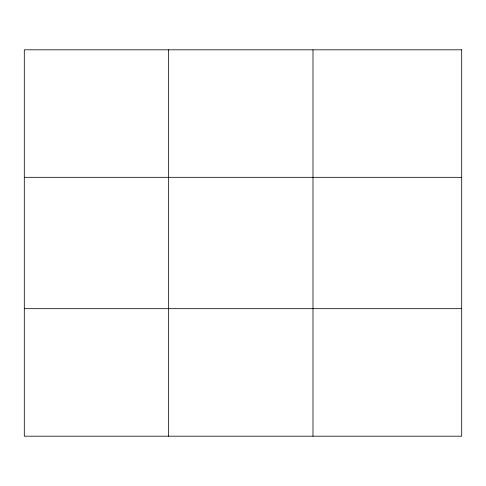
<?xml version="1.0" encoding="UTF-8"?>
<svg xmlns="http://www.w3.org/2000/svg" width="486" height="486" viewBox="0 0 486 486"><rect width="100%" height="100%" fill="white"/><g stroke="black" fill="none" stroke-linecap="round" stroke-linejoin="round"><path stroke-width="0.73" d="M168.642 436.185L168.642 49.815M312.984 436.185L312.984 49.815M24.3 177.317L461.7 177.317M24.3 308.683L461.7 308.683M461.7 49.815L461.7 436.185L24.3 436.185L24.3 49.815L461.7 49.815"/></g></svg>
